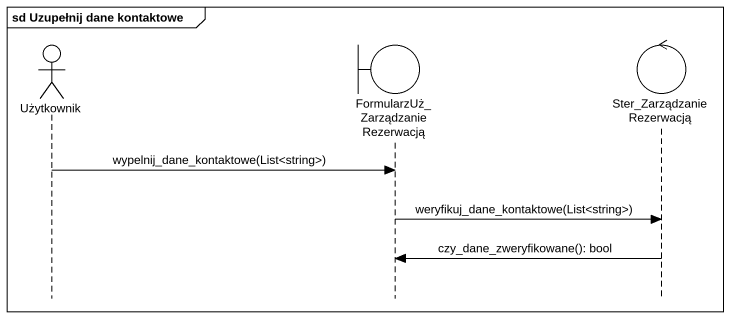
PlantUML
@startuml
mainframe sd Uzupełnij dane kontaktowe
hide footbox
actor Użytkownik
boundary "FormularzUż_ZarządzanieRezerwacją" as FormularzUż
control Ster_ZarządzanieRezerwacją

Użytkownik -> FormularzUż : wypelnij_dane_kontaktowe(List<string>)
FormularzUż -> Ster_ZarządzanieRezerwacją : weryfikuj_dane_kontaktowe(List<string>)
Ster_ZarządzanieRezerwacją -> FormularzUż : czy_dane_zweryfikowane(): bool
@enduml
